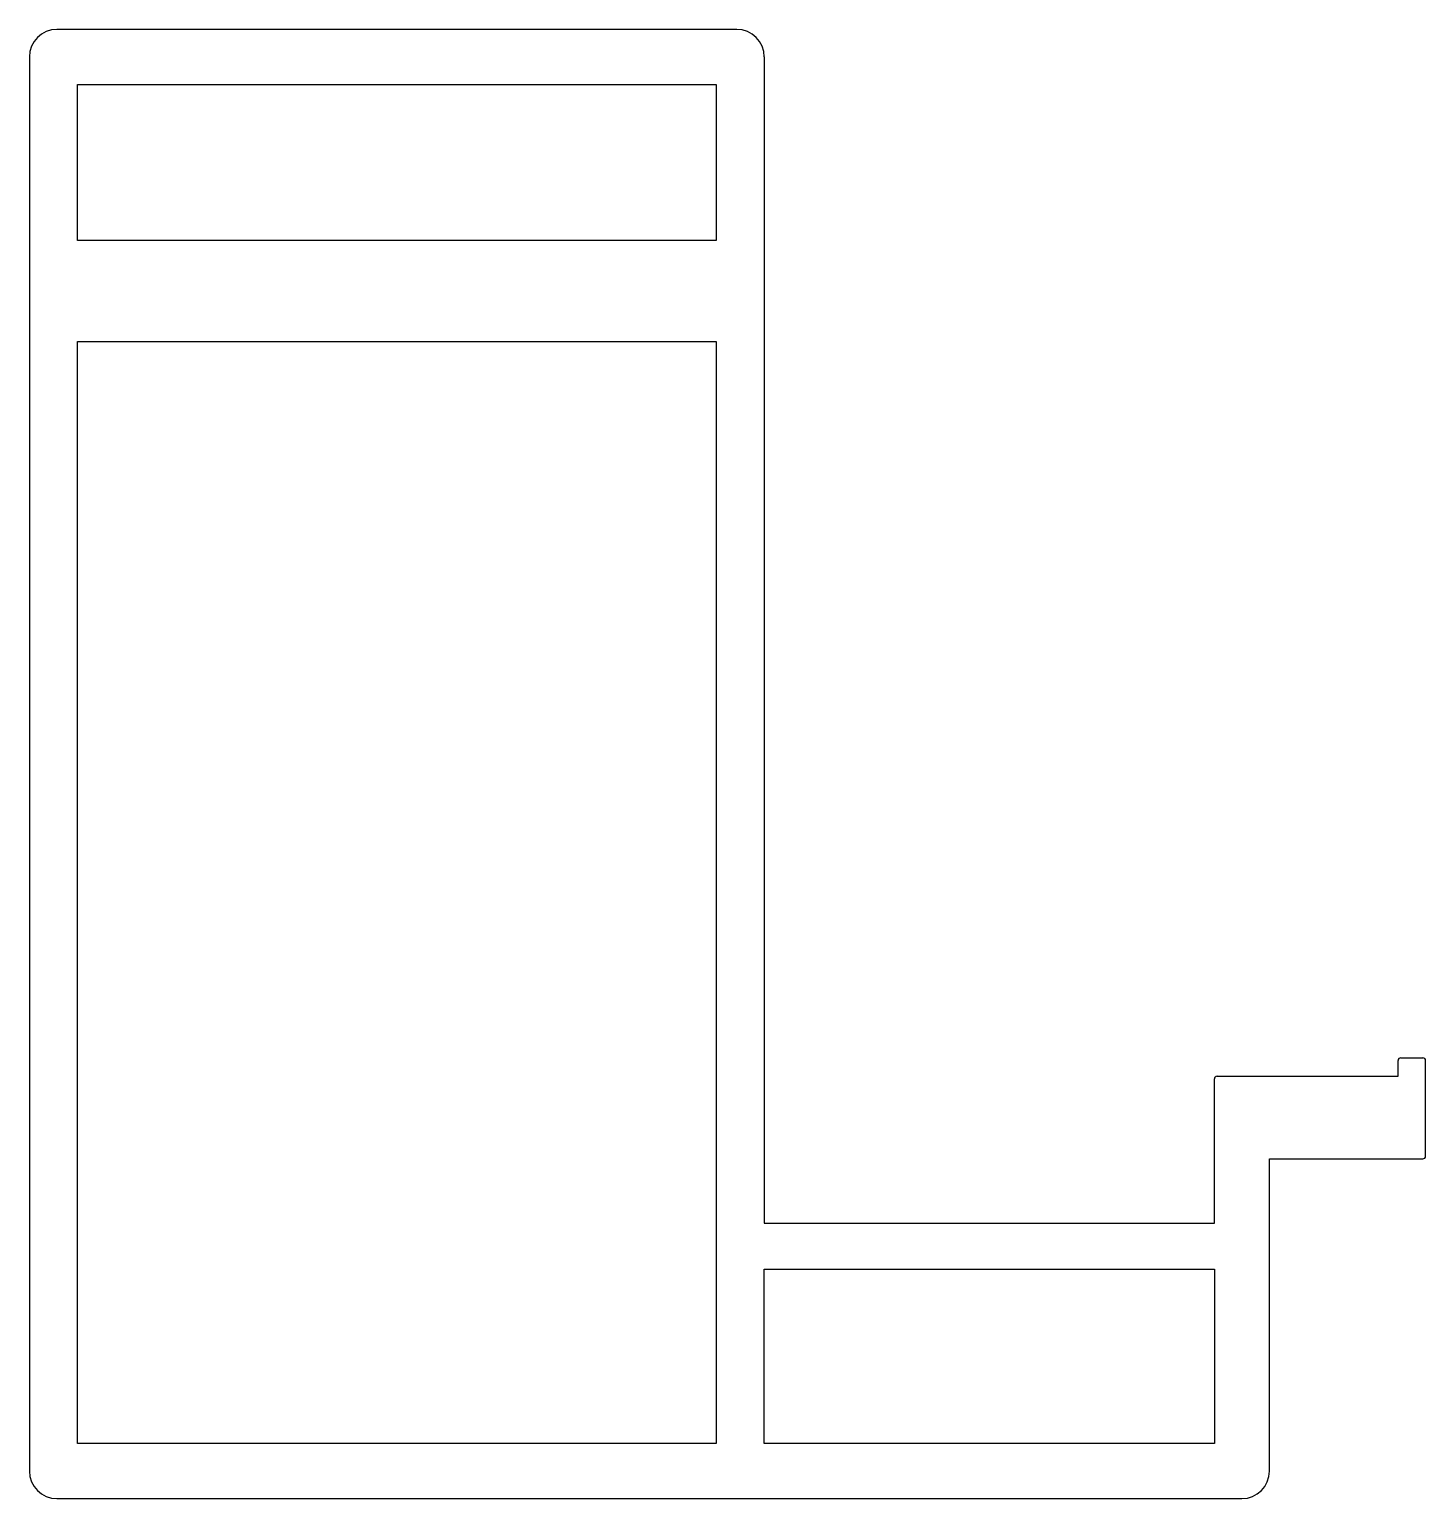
# Model space of a CAD drawing. Extents: x 1492 to 1644, y 650 to 810.
import ezdxf

# ---------------------------------------------------------------- set-up
doc = ezdxf.new("R2010")
doc.units = 0
doc.layers.get('0').update_dxf_attribs({"linetype": 'CONTINUOUS'})

msp = doc.modelspace()

# ---------------------------------------------------------------- linework, layer by layer
for p, q in [((1568.55, 809.7), (1494.55, 809.7)), ((1491.55, 806.7), (1491.55, 652.7)), ((1571.55, 806.7), (1571.55, 679.7)), ((1496.8, 803.7), (1566.3, 803.7)), ((1496.8, 786.7), (1496.8, 803.7)), ((1566.3, 803.7), (1566.3, 786.7)), ((1566.3, 786.7), (1496.8, 786.7)), ((1496.8, 775.7), (1566.3, 775.7)), ((1496.8, 655.7), (1496.8, 775.7)), ((1566.3, 775.7), (1566.3, 655.7)), ((1640.85, 697.7), (1643.25, 697.7)), ((1640.55, 695.7), (1640.55, 697.4)), ((1643.55, 687), (1643.55, 697.4)), ((1620.55, 679.7), (1620.55, 695.4)), ((1620.85, 695.7), (1640.55, 695.7)), ((1626.55, 652.7), (1626.55, 686.7)), ((1626.55, 686.7), (1643.25, 686.7)), ((1571.55, 679.7), (1620.55, 679.7)), ((1571.55, 655.7), (1571.55, 674.7)), ((1571.55, 674.7), (1620.55, 674.7)), ((1620.55, 674.7), (1620.55, 655.7)), ((1566.3, 655.7), (1496.8, 655.7)), ((1620.55, 655.7), (1571.55, 655.7)), ((1494.55, 649.7), (1623.55, 649.7))]:
    msp.add_line(p, q)
for centre, radius, start, end in [((1494.55, 806.7), 3, 90, 180), ((1568.55, 806.7), 3, 0, 90), ((1640.85, 697.4), 0.3, 90, 180), ((1643.25, 697.4), 0.3, 0, 90), ((1620.85, 695.4), 0.3, 90, 180), ((1643.25, 687), 0.3, 270, 360), ((1494.55, 652.7), 3, 180, 270), ((1623.55, 652.7), 3, 270, 0)]:
    msp.add_arc(centre, radius, start, end)

doc.saveas('drawing.dxf')
